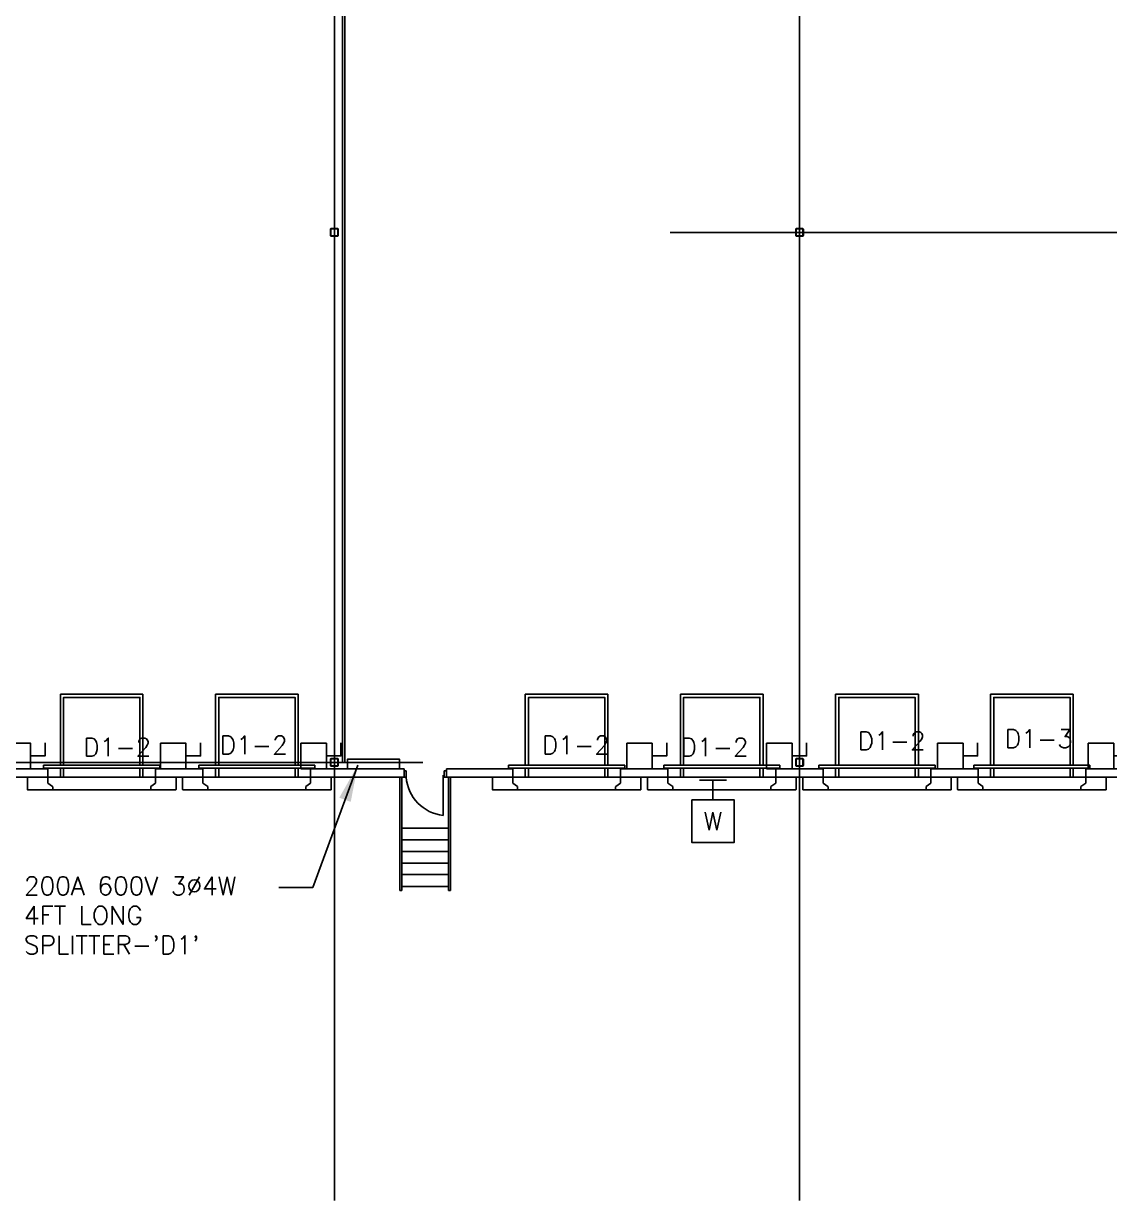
# Model space of a CAD drawing. Header units: millimetres. Extents: x 626570 to 643256, y 6233 to 11343.
# Drawn here: x 632423 to 633432, y 6628 to 7721 of the extents above; entities that cross this region are included whole.
import ezdxf
from ezdxf.enums import TextEntityAlignment as Align

# ---------------------------------------------------------------- set-up
doc = ezdxf.new("R2010")
doc.units = ezdxf.units.MM
doc.header["$LTSCALE"] = 4000
doc.header["$MEASUREMENT"] = 0
doc.linetypes.add('DASHDOT', pattern=[1, 0.5, -0.25, 0, -0.25])
doc.layers.get('0').update_dxf_attribs({"linetype": 'CONTINUOUS'})
for name, color, linetype in [('2012-201_DOOR', 4, 'CONTINUOUS'), ('2012-201_LEVELLER', 4, 'CONTINUOUS'), ('2012-201_STAIRS', 4, 'CONTINUOUS'), ('2012-201_WALL-CONCRETE', 7, 'CONTINUOUS'), ('2012-201_WALL-FLEXWALL', 7, 'CONTINUOUS'), ('DOOR-THRESHOLD-42', 4, 'CONTINUOUS'), ('LTG', 6, 'CONTINUOUS'), ('MASTERFOUNDATION_1', 4, 'DASHDOT'), ('MASTERFOUNDATION_25', 7, 'CONTINUOUS'), ('OVERHEAD-DOOR', 4, 'CONTINUOUS'), ('POWER', 3, 'CONTINUOUS'), ('WALL-MOVABLE-PA46', 7, 'CONTINUOUS')]:
    doc.layers.add(name, color=color, linetype=linetype)
doc.styles.get("Standard").update_dxf_attribs({"font": 'simplex.shx'})
doc.dimstyles.get("Standard").update_dxf_attribs({"dimtxt": 0.18, "dimasz": 0.18, "dimexe": 0.18, "dimexo": 0.0625, "dimgap": 0.09, "dimtad": 0, "dimtih": 1, "dimtoh": 1, "dimdec": 4, "dimzin": 0, "dimdsep": 46, "dimtxsty": 'Standard', "dimcen": 0.09, "dimadec": 0, "dimazin": 0, "dimtfac": 1, "dimtdec": 4, "dimtofl": 0, "dimtmove": 0, "dimatfit": 3, "dimfxl": 1, "dimtolj": 1, "dimtzin": 0, "dimarcsym": 0})

# ---------------------------------------------------------------- blocks, each defined once
blk = doc.blocks.new('WD')
for p, q in [((322, 0), (-322, 0)), ((0, -465), (0, 0))]:
    blk.add_line(p, q)
blk.add_lwpolyline([(-500, -465), (-500, -1465), (500, -1465), (500, -465)], close=True)
blk.add_text('W', height=430).set_placement((0, -965), align=Align.MIDDLE)
blk = doc.blocks.new('SW')
blk.add_lwpolyline([(-300, 600), (300, 600), (300, 0), (-300, 0)], close=True)
blk.add_lwpolyline([(300, 300), (643, 300), (643, 614)])

msp = doc.modelspace()

# ---------------------------------------------------------------- linework, layer by layer
at = {"layer": '2012-201_DOOR', "linetype": 'Continuous'}
for p, q in [((632545.9, 7020.6), (632445.9, 7020.6)), ((632689.9, 7020.6), (632589.9, 7020.6)), ((632778.5, 7026.5), (632776.6, 7026.5)), ((632778.5, 7020.6), (632776.6, 7020.6)), ((632778.5, 7026.5), (632778.5, 7020.6)), ((632813, 7022.6), (632813, 6985.2)), ((632814, 7026.5), (632815.9, 7026.5)), ((632814, 7026.5), (632814, 7020.6)), ((632814, 7020.6), (632815.9, 7020.6)), ((632977.6, 7020.6), (632877.6, 7020.6)), ((633121.7, 7020.6), (633021.7, 7020.6)), ((633265.8, 7020.6), (633165.8, 7020.6)), ((633409.6, 7020.6), (633309.6, 7020.6))]:
    msp.add_line(p, q, dxfattribs=at)
at = {"layer": '2012-201_LEVELLER', "linetype": 'Continuous'}
for p, q in [((632534.2, 7097.6), (632457.5, 7097.6)), ((632457.5, 7097.6), (632457.5, 7031.9)), ((632531.3, 7094.7), (632460.4, 7094.7)), ((632460.4, 7094.7), (632460.4, 7031.9)), ((632531.3, 7094.7), (632531.3, 7031.9)), ((632534.2, 7097.6), (632534.2, 7031.9)), ((632678.3, 7097.6), (632601.6, 7097.6)), ((632601.6, 7097.6), (632601.6, 7031.9)), ((632675.4, 7094.7), (632604.5, 7094.7)), ((632604.5, 7094.7), (632604.5, 7031.9)), ((632675.4, 7094.7), (632675.4, 7031.9)), ((632678.3, 7097.6), (632678.3, 7031.9)), ((632966, 7097.6), (632889.2, 7097.6)), ((632889.2, 7097.6), (632889.2, 7031.9)), ((632963, 7094.7), (632892.2, 7094.7)), ((632892.2, 7094.7), (632892.2, 7031.9)), ((632963, 7094.7), (632963, 7031.9)), ((632966, 7097.6), (632966, 7031.9)), ((633110.1, 7097.6), (633033.3, 7097.6)), ((633033.3, 7097.6), (633033.3, 7031.9)), ((633107.1, 7094.7), (633036.2, 7094.7)), ((633036.2, 7094.7), (633036.2, 7031.9)), ((633107.1, 7094.7), (633107.1, 7031.9)), ((633110.1, 7097.6), (633110.1, 7031.9)), ((633254.2, 7097.6), (633177.4, 7097.6)), ((633177.4, 7097.6), (633177.4, 7031.9)), ((633251.2, 7094.7), (633180.3, 7094.7)), ((633180.3, 7094.7), (633180.3, 7031.9)), ((633251.2, 7094.7), (633251.2, 7031.9)), ((633254.2, 7097.6), (633254.2, 7031.9)), ((633398, 7097.6), (633321.2, 7097.6)), ((633321.2, 7097.6), (633321.2, 7031.9)), ((633395, 7094.7), (633324.2, 7094.7)), ((633324.2, 7094.7), (633324.2, 7031.9)), ((633395, 7094.7), (633395, 7031.9)), ((633398, 7097.6), (633398, 7031.9)), ((632457.5, 7028.9), (632457.5, 7020.6)), ((632460.4, 7028.9), (632460.4, 7020.6)), ((632531.3, 7028.9), (632531.3, 7020.6)), ((632534.2, 7028.9), (632534.2, 7020.6)), ((632601.6, 7028.9), (632601.6, 7020.6)), ((632604.5, 7028.9), (632604.5, 7020.6)), ((632675.4, 7028.9), (632675.4, 7020.6)), ((632678.3, 7028.9), (632678.3, 7020.6)), ((632889.2, 7028.9), (632889.2, 7020.6)), ((632892.2, 7028.9), (632892.2, 7020.6)), ((632963, 7028.9), (632963, 7020.6)), ((632966, 7028.9), (632966, 7020.6)), ((633033.3, 7028.9), (633033.3, 7020.6)), ((633036.2, 7028.9), (633036.2, 7020.6)), ((633107.1, 7028.9), (633107.1, 7020.6)), ((633110.1, 7028.9), (633110.1, 7020.6)), ((633177.4, 7028.9), (633177.4, 7020.6)), ((633180.3, 7028.9), (633180.3, 7020.6)), ((633251.2, 7028.9), (633251.2, 7020.6)), ((633254.2, 7028.9), (633254.2, 7020.6)), ((633321.2, 7028.9), (633321.2, 7020.6)), ((633324.2, 7028.9), (633324.2, 7020.6)), ((633395, 7028.9), (633395, 7020.6)), ((633398, 7028.9), (633398, 7020.6)), ((632531.3, 7020.6), (632460.4, 7020.6)), ((632675.4, 7020.6), (632604.5, 7020.6)), ((632963, 7020.6), (632892.2, 7020.6)), ((633107.1, 7020.6), (633036.2, 7020.6)), ((633251.2, 7020.6), (633180.3, 7020.6)), ((633395, 7020.6), (633324.2, 7020.6))]:
    msp.add_line(p, q, dxfattribs=at)
at = {"layer": '2012-201_LEVELLER', "linetype": 'Continuous', "flags": 128}
for points in [[(632531.3, 7031.9), (632531.3, 7094.7), (632460.4, 7094.7), (632460.4, 7031.9), (632531.3, 7031.9)], [(632675.4, 7031.9), (632675.4, 7094.7), (632604.5, 7094.7), (632604.5, 7031.9), (632675.4, 7031.9)], [(632963, 7031.9), (632963, 7094.7), (632892.2, 7094.7), (632892.2, 7031.9), (632963, 7031.9)], [(633107.1, 7031.9), (633107.1, 7094.7), (633036.2, 7094.7), (633036.2, 7031.9), (633107.1, 7031.9)], [(633251.2, 7031.9), (633251.2, 7094.7), (633180.3, 7094.7), (633180.3, 7031.9), (633251.2, 7031.9)], [(633395, 7031.9), (633395, 7094.7), (633324.2, 7094.7), (633324.2, 7031.9), (633395, 7031.9)], [(632531.3, 7028.9), (632531.3, 7020.6), (632460.4, 7020.6), (632460.4, 7028.9), (632531.3, 7028.9)], [(632675.4, 7028.9), (632675.4, 7020.6), (632604.5, 7020.6), (632604.5, 7028.9), (632675.4, 7028.9)], [(632963, 7028.9), (632963, 7020.6), (632892.2, 7020.6), (632892.2, 7028.9), (632963, 7028.9)], [(633107.1, 7028.9), (633107.1, 7020.6), (633036.2, 7020.6), (633036.2, 7028.9), (633107.1, 7028.9)], [(633251.2, 7028.9), (633251.2, 7020.6), (633180.3, 7020.6), (633180.3, 7028.9), (633251.2, 7028.9)], [(633395, 7028.9), (633395, 7020.6), (633324.2, 7020.6), (633324.2, 7028.9), (633395, 7028.9)]]:
    msp.add_lwpolyline(points, close=True, dxfattribs=at)
at = {"layer": '2012-201_STAIRS', "linetype": 'Continuous'}
for p, q in [((632772.6, 7020.6), (632772.6, 6915.3)), ((632774.6, 7020.6), (632774.6, 6915.3)), ((632817.9, 7020.6), (632817.9, 6915.3)), ((632819.9, 7020.6), (632819.9, 6915.3)), ((632817.9, 6973.4), (632774.6, 6973.4)), ((632817.9, 6962.6), (632774.6, 6962.6)), ((632817.9, 6951.7), (632774.6, 6951.7)), ((632817.9, 6940.9), (632774.6, 6940.9)), ((632817.9, 6930.1), (632774.6, 6930.1)), ((632817.9, 6919.2), (632774.6, 6919.2)), ((632774.6, 6915.3), (632772.6, 6915.3)), ((632819.9, 6915.3), (632817.9, 6915.3))]:
    msp.add_line(p, q, dxfattribs=at)
at = {"layer": '2012-201_WALL-CONCRETE', "linetype": 'Continuous'}
for p, q in [((632426.9, 7020.6), (632445.9, 7020.6)), ((632426.9, 7020.6), (632426.9, 7009.3)), ((632445.9, 7020.6), (632445.9, 7015)), ((632545.9, 7020.6), (632564.9, 7020.6)), ((632545.9, 7020.6), (632545.9, 7015)), ((632564.9, 7020.6), (632564.9, 7009.3)), ((632570.9, 7020.6), (632589.9, 7020.6)), ((632570.9, 7020.6), (632570.9, 7009.3)), ((632589.9, 7020.6), (632589.9, 7015)), ((632689.9, 7020.6), (632708.9, 7020.6)), ((632689.9, 7020.6), (632689.9, 7015)), ((632708.9, 7020.6), (632708.9, 7009.3)), ((632858.6, 7020.6), (632877.6, 7020.6)), ((632858.6, 7020.6), (632858.6, 7009.3)), ((632877.6, 7020.6), (632877.6, 7015)), ((632977.6, 7020.6), (632996.6, 7020.6)), ((632977.6, 7020.6), (632977.6, 7015)), ((632996.6, 7020.6), (632996.6, 7009.3)), ((633002.7, 7020.6), (633021.7, 7020.6)), ((633002.7, 7020.6), (633002.7, 7009.3)), ((633021.7, 7020.6), (633021.7, 7015)), ((633121.7, 7020.6), (633140.7, 7020.6)), ((633121.7, 7020.6), (633121.7, 7015)), ((633140.7, 7020.6), (633140.7, 7009.3)), ((633146.8, 7020.6), (633165.8, 7020.6)), ((633146.8, 7020.6), (633146.8, 7009.3)), ((633165.8, 7020.6), (633165.8, 7015)), ((633265.8, 7020.6), (633284.8, 7020.6)), ((633265.8, 7020.6), (633265.8, 7015)), ((633284.8, 7020.6), (633284.8, 7009.3)), ((633290.6, 7020.6), (633309.6, 7020.6)), ((633290.6, 7020.6), (633290.6, 7009.3)), ((633309.6, 7020.6), (633309.6, 7015)), ((633409.6, 7020.6), (633428.6, 7020.6)), ((633409.6, 7020.6), (633409.6, 7015)), ((633428.6, 7020.6), (633428.6, 7009.3)), ((632449.9, 7008.8), (632427.3, 7008.8)), ((632445.9, 7015), (632450.3, 7011.9)), ((632449.9, 7008.8), (632541.8, 7008.8)), ((632450.4, 7011.6), (632450.4, 7009.3)), ((632545.9, 7015), (632541.4, 7011.9)), ((632541.4, 7011.6), (632541.4, 7009.3)), ((632541.8, 7008.8), (632564.4, 7008.8)), ((632594, 7008.8), (632571.4, 7008.8)), ((632589.9, 7015), (632594.4, 7011.9)), ((632594, 7008.8), (632685.9, 7008.8)), ((632594.4, 7011.6), (632594.4, 7009.3)), ((632685.4, 7011.6), (632685.4, 7009.3)), ((632689.9, 7015), (632685.5, 7011.9)), ((632685.9, 7008.8), (632708.5, 7008.8)), ((632881.6, 7008.8), (632859.1, 7008.8)), ((632877.6, 7015), (632882, 7011.9)), ((632881.6, 7008.8), (632973.6, 7008.8)), ((632882.1, 7011.6), (632882.1, 7009.3)), ((632973.1, 7011.6), (632973.1, 7009.3)), ((632977.6, 7015), (632973.2, 7011.9)), ((632973.6, 7008.8), (632996.1, 7008.8)), ((633025.7, 7008.8), (633003.2, 7008.8)), ((633021.7, 7015), (633026.1, 7011.9)), ((633025.7, 7008.8), (633117.7, 7008.8)), ((633026.2, 7011.6), (633026.2, 7009.3)), ((633117.2, 7011.6), (633117.2, 7009.3)), ((633121.7, 7015), (633117.3, 7011.9)), ((633117.7, 7008.8), (633140.2, 7008.8)), ((633169.8, 7008.8), (633147.3, 7008.8)), ((633165.8, 7015), (633170.2, 7011.9)), ((633169.8, 7008.8), (633261.8, 7008.8)), ((633170.3, 7011.6), (633170.3, 7009.3)), ((633261.3, 7011.6), (633261.3, 7009.3)), ((633265.8, 7015), (633261.4, 7011.9)), ((633261.8, 7008.8), (633284.3, 7008.8)), ((633313.6, 7008.8), (633291.1, 7008.8)), ((633309.6, 7015), (633314, 7011.9)), ((633313.6, 7008.8), (633405.6, 7008.8)), ((633314.1, 7011.6), (633314.1, 7009.3)), ((633405.1, 7011.6), (633405.1, 7009.3)), ((633409.6, 7015), (633405.2, 7011.9)), ((633405.6, 7008.8), (633428.1, 7008.8))]:
    msp.add_line(p, q, dxfattribs=at)
for centre, start, end in [((632427.3, 7009.3), 180, 270), ((632449.9, 7009.3), 270, 0), ((632449.9, 7011.6), 0, 33.15), ((632541.8, 7011.6), 146.85, 180), ((632541.8, 7009.3), 180, 270), ((632564.4, 7009.3), 270, 0), ((632571.4, 7009.3), 180, 270), ((632594, 7009.3), 270, 0), ((632594, 7011.6), 0, 33.15), ((632685.9, 7011.6), 146.85, 180), ((632685.9, 7009.3), 180, 270), ((632708.5, 7009.3), 270, 0), ((632859.1, 7009.3), 180, 270), ((632881.6, 7009.3), 270, 0), ((632881.6, 7011.6), 0, 33.15), ((632973.6, 7011.6), 146.85, 180), ((632973.6, 7009.3), 180, 270), ((632996.1, 7009.3), 270, 0), ((633003.2, 7009.3), 180, 270), ((633025.7, 7009.3), 270, 0), ((633025.7, 7011.6), 0, 33.15), ((633117.7, 7011.6), 146.85, 180), ((633117.7, 7009.3), 180, 270), ((633140.2, 7009.3), 270, 0), ((633147.3, 7009.3), 180, 270), ((633169.8, 7009.3), 270, 0), ((633169.8, 7011.6), 0, 33.15), ((633261.8, 7011.6), 146.85, 180), ((633261.8, 7009.3), 180, 270), ((633284.3, 7009.3), 270, 0), ((633291.1, 7009.3), 180, 270), ((633313.6, 7009.3), 270, 0), ((633313.6, 7011.6), 0, 33.15), ((633405.6, 7011.6), 146.85, 180), ((633405.6, 7009.3), 180, 270), ((633428.1, 7009.3), 270, 0)]:
    msp.add_arc(centre, 0.492, start, end, dxfattribs=at)
at = {"layer": '2012-201_WALL-FLEXWALL', "linetype": 'Continuous'}
for p, q in [((632445.9, 7028.5), (632401.8, 7028.5)), ((632445.9, 7028.5), (632445.9, 7020.6)), ((632545.9, 7028.5), (632545.9, 7020.6)), ((632589.9, 7028.5), (632545.9, 7028.5)), ((632589.9, 7028.5), (632589.9, 7020.6)), ((632689.9, 7028.5), (632689.9, 7020.6)), ((632776.6, 7028.5), (632689.9, 7028.5)), ((632776.6, 7020.6), (632776.6, 7028.5)), ((632776.6, 7028.5), (632776.6, 7020.6)), ((632877.6, 7028.5), (632815.9, 7028.5)), ((632815.9, 7020.6), (632815.9, 7028.5)), ((632877.6, 7028.5), (632877.6, 7020.6)), ((633021.7, 7028.5), (632977.6, 7028.5)), ((632977.6, 7028.5), (632977.6, 7020.6)), ((633021.7, 7028.5), (633021.7, 7020.6)), ((633121.7, 7028.5), (633121.7, 7020.6)), ((633165.8, 7028.5), (633121.7, 7028.5)), ((633165.8, 7028.5), (633165.8, 7020.6)), ((633265.8, 7028.5), (633265.8, 7020.6)), ((633309.6, 7028.5), (633265.8, 7028.5)), ((633309.6, 7028.5), (633309.6, 7020.6)), ((633409.6, 7028.5), (633409.6, 7020.6)), ((633453.7, 7028.5), (633409.6, 7028.5)), ((632445.9, 7020.6), (632401.8, 7020.6)), ((632589.9, 7020.6), (632545.9, 7020.6)), ((632776.6, 7020.6), (632689.9, 7020.6)), ((632877.6, 7020.6), (632815.9, 7020.6)), ((633021.7, 7020.6), (632977.6, 7020.6)), ((633165.8, 7020.6), (633121.7, 7020.6)), ((633309.6, 7020.6), (633265.8, 7020.6)), ((633453.7, 7020.6), (633409.6, 7020.6))]:
    msp.add_line(p, q, dxfattribs=at)
at = {"layer": 'DOOR-THRESHOLD-42', "linetype": 'Continuous'}
msp.add_arc((632816.9, 7023.4), 38.4, 184.181, 264.205, dxfattribs=at)
at = {"layer": 'MASTERFOUNDATION_1', "linetype": 'DASHDOT'}
for p, q in [((632711.9, 6627.5), (632711.9, 11123.2)), ((633143.9, 6627.5), (633143.9, 11123.2)), ((643023.9, 7526.6), (626795.2, 7526.6)), ((643023.9, 7526.6), (626795.2, 7526.6)), ((626794.1, 7034.4), (643036.1, 7034.4))]:
    msp.add_line(p, q, dxfattribs=at)
at = {"layer": 'MASTERFOUNDATION_25', "linetype": 'Continuous', "flags": 128}
for points in [[(632709, 7530.1), (632714.7, 7530.1), (632714.8, 7530.1), (632714.8, 7530.1), (632714.8, 7530.1), (632714.8, 7530.1), (632714.8, 7530.1), (632714.9, 7530.1), (632714.9, 7530.1), (632714.9, 7530.1), (632714.9, 7530.1), (632714.9, 7530.1), (632715, 7530.1), (632715, 7530.1), (632715, 7530), (632715, 7530), (632715, 7530), (632715.1, 7530), (632715.1, 7530), (632715.1, 7530), (632715.1, 7530), (632715.1, 7530), (632715.1, 7529.9), (632715.2, 7529.9), (632715.2, 7529.9), (632715.2, 7529.9), (632715.2, 7529.9), (632715.2, 7529.9), (632715.2, 7529.9), (632715.2, 7529.8), (632715.3, 7529.8), (632715.3, 7529.8), (632715.3, 7529.8), (632715.3, 7529.8), (632715.3, 7529.7), (632715.3, 7529.7), (632715.3, 7529.7), (632715.3, 7529.7), (632715.3, 7529.7), (632715.3, 7529.6), (632715.3, 7529.6), (632715.3, 7529.6), (632715.3, 7529.6), (632715.4, 7529.6), (632715.4, 7529.5), (632715.4, 7529.5), (632715.4, 7529.5), (632715.4, 7523.7), (632715.4, 7523.7), (632715.4, 7523.7), (632715.4, 7523.7), (632715.3, 7523.6), (632715.3, 7523.6), (632715.3, 7523.6), (632715.3, 7523.6), (632715.3, 7523.6), (632715.3, 7523.5), (632715.3, 7523.5), (632715.3, 7523.5), (632715.3, 7523.5), (632715.3, 7523.5), (632715.3, 7523.4), (632715.3, 7523.4), (632715.3, 7523.4), (632715.2, 7523.4), (632715.2, 7523.4), (632715.2, 7523.3), (632715.2, 7523.3), (632715.2, 7523.3), (632715.2, 7523.3), (632715.2, 7523.3), (632715.1, 7523.3), (632715.1, 7523.3), (632715.1, 7523.2), (632715.1, 7523.2), (632715.1, 7523.2), (632715.1, 7523.2), (632715, 7523.2), (632715, 7523.2), (632715, 7523.2), (632715, 7523.2), (632715, 7523.2), (632714.9, 7523.1), (632714.9, 7523.1), (632714.9, 7523.1), (632714.9, 7523.1), (632714.9, 7523.1), (632714.8, 7523.1), (632714.8, 7523.1), (632714.8, 7523.1), (632714.8, 7523.1), (632714.8, 7523.1), (632714.7, 7523.1), (632709, 7523.1), (632709, 7523.1), (632708.9, 7523.1), (632708.9, 7523.1), (632708.9, 7523.1), (632708.9, 7523.1), (632708.8, 7523.1), (632708.8, 7523.1), (632708.8, 7523.1), (632708.8, 7523.1), (632708.8, 7523.1), (632708.7, 7523.2), (632708.7, 7523.2), (632708.7, 7523.2), (632708.7, 7523.2), (632708.7, 7523.2), (632708.6, 7523.2), (632708.6, 7523.2), (632708.6, 7523.2), (632708.6, 7523.2), (632708.6, 7523.3), (632708.6, 7523.3), (632708.5, 7523.3), (632708.5, 7523.3), (632708.5, 7523.3), (632708.5, 7523.3), (632708.5, 7523.3), (632708.5, 7523.4), (632708.5, 7523.4), (632708.4, 7523.4), (632708.4, 7523.4), (632708.4, 7523.4), (632708.4, 7523.5), (632708.4, 7523.5), (632708.4, 7523.5), (632708.4, 7523.5), (632708.4, 7523.5), (632708.4, 7523.6), (632708.4, 7523.6), (632708.4, 7523.6), (632708.4, 7523.6), (632708.4, 7523.6), (632708.4, 7523.7), (632708.4, 7523.7), (632708.4, 7523.7), (632708.4, 7523.7), (632708.4, 7529.5), (632708.4, 7529.5), (632708.4, 7529.5), (632708.4, 7529.6), (632708.4, 7529.6), (632708.4, 7529.6), (632708.4, 7529.6), (632708.4, 7529.6), (632708.4, 7529.7), (632708.4, 7529.7), (632708.4, 7529.7), (632708.4, 7529.7), (632708.4, 7529.7), (632708.4, 7529.8), (632708.4, 7529.8), (632708.4, 7529.8), (632708.4, 7529.8), (632708.5, 7529.8), (632708.5, 7529.9), (632708.5, 7529.9), (632708.5, 7529.9), (632708.5, 7529.9), (632708.5, 7529.9), (632708.5, 7529.9), (632708.6, 7529.9), (632708.6, 7530), (632708.6, 7530), (632708.6, 7530), (632708.6, 7530), (632708.6, 7530), (632708.7, 7530), (632708.7, 7530), (632708.7, 7530), (632708.7, 7530.1), (632708.7, 7530.1), (632708.8, 7530.1), (632708.8, 7530.1), (632708.8, 7530.1), (632708.8, 7530.1), (632708.8, 7530.1), (632708.9, 7530.1), (632708.9, 7530.1), (632708.9, 7530.1), (632708.9, 7530.1), (632709, 7530.1), (632709, 7530.1)], [(632709, 7529.8), (632714.7, 7529.8), (632714.7, 7529.8), (632714.8, 7529.8), (632714.8, 7529.8), (632714.8, 7529.8), (632714.8, 7529.8), (632714.8, 7529.8), (632714.8, 7529.8), (632714.8, 7529.8), (632714.8, 7529.8), (632714.8, 7529.8), (632714.8, 7529.8), (632714.9, 7529.8), (632714.9, 7529.8), (632714.9, 7529.8), (632714.9, 7529.8), (632714.9, 7529.7), (632714.9, 7529.7), (632714.9, 7529.7), (632714.9, 7529.7), (632714.9, 7529.7), (632714.9, 7529.7), (632714.9, 7529.7), (632715, 7529.7), (632715, 7529.7), (632715, 7529.7), (632715, 7529.7), (632715, 7529.7), (632715, 7529.7), (632715, 7529.7), (632715, 7529.6), (632715, 7529.6), (632715, 7529.6), (632715, 7529.6), (632715, 7529.6), (632715, 7529.6), (632715, 7529.6), (632715, 7529.6), (632715, 7529.6), (632715, 7529.6), (632715, 7529.5), (632715, 7529.5), (632715, 7529.5), (632715, 7529.5), (632715, 7529.5), (632715, 7529.5), (632715, 7523.7), (632715, 7523.7), (632715, 7523.7), (632715, 7523.7), (632715, 7523.7), (632715, 7523.7), (632715, 7523.7), (632715, 7523.7), (632715, 7523.6), (632715, 7523.6), (632715, 7523.6), (632715, 7523.6), (632715, 7523.6), (632715, 7523.6), (632715, 7523.6), (632715, 7523.6), (632715, 7523.6), (632715, 7523.6), (632715, 7523.5), (632715, 7523.5), (632715, 7523.5), (632715, 7523.5), (632715, 7523.5), (632714.9, 7523.5), (632714.9, 7523.5), (632714.9, 7523.5), (632714.9, 7523.5), (632714.9, 7523.5), (632714.9, 7523.5), (632714.9, 7523.5), (632714.9, 7523.5), (632714.9, 7523.5), (632714.9, 7523.5), (632714.9, 7523.4), (632714.8, 7523.4), (632714.8, 7523.4), (632714.8, 7523.4), (632714.8, 7523.4), (632714.8, 7523.4), (632714.8, 7523.4), (632714.8, 7523.4), (632714.8, 7523.4), (632714.8, 7523.4), (632714.8, 7523.4), (632714.7, 7523.4), (632714.7, 7523.4), (632709, 7523.4), (632709, 7523.4), (632709, 7523.4), (632708.9, 7523.4), (632708.9, 7523.4), (632708.9, 7523.4), (632708.9, 7523.4), (632708.9, 7523.4), (632708.9, 7523.4), (632708.9, 7523.4), (632708.9, 7523.4), (632708.9, 7523.4), (632708.9, 7523.4), (632708.8, 7523.5), (632708.8, 7523.5), (632708.8, 7523.5), (632708.8, 7523.5), (632708.8, 7523.5), (632708.8, 7523.5), (632708.8, 7523.5), (632708.8, 7523.5), (632708.8, 7523.5), (632708.8, 7523.5), (632708.8, 7523.5), (632708.7, 7523.5), (632708.7, 7523.5), (632708.7, 7523.5), (632708.7, 7523.5), (632708.7, 7523.6), (632708.7, 7523.6), (632708.7, 7523.6), (632708.7, 7523.6), (632708.7, 7523.6), (632708.7, 7523.6), (632708.7, 7523.6), (632708.7, 7523.6), (632708.7, 7523.6), (632708.7, 7523.6), (632708.7, 7523.7), (632708.7, 7523.7), (632708.7, 7523.7), (632708.7, 7523.7), (632708.7, 7523.7), (632708.7, 7523.7), (632708.7, 7523.7), (632708.7, 7523.7), (632708.7, 7529.5), (632708.7, 7529.5), (632708.7, 7529.5), (632708.7, 7529.5), (632708.7, 7529.5), (632708.7, 7529.5), (632708.7, 7529.6), (632708.7, 7529.6), (632708.7, 7529.6), (632708.7, 7529.6), (632708.7, 7529.6), (632708.7, 7529.6), (632708.7, 7529.6), (632708.7, 7529.6), (632708.7, 7529.6), (632708.7, 7529.6), (632708.7, 7529.7), (632708.7, 7529.7), (632708.7, 7529.7), (632708.7, 7529.7), (632708.7, 7529.7), (632708.7, 7529.7), (632708.8, 7529.7), (632708.8, 7529.7), (632708.8, 7529.7), (632708.8, 7529.7), (632708.8, 7529.7), (632708.8, 7529.7), (632708.8, 7529.7), (632708.8, 7529.7), (632708.8, 7529.8), (632708.8, 7529.8), (632708.8, 7529.8), (632708.9, 7529.8), (632708.9, 7529.8), (632708.9, 7529.8), (632708.9, 7529.8), (632708.9, 7529.8), (632708.9, 7529.8), (632708.9, 7529.8), (632708.9, 7529.8), (632708.9, 7529.8), (632708.9, 7529.8), (632709, 7529.8), (632709, 7529.8), (632709, 7529.8)], [(633141, 7530.1), (633146.7, 7530.1), (633146.8, 7530.1), (633146.8, 7530.1), (633146.8, 7530.1), (633146.8, 7530.1), (633146.8, 7530.1), (633146.9, 7530.1), (633146.9, 7530.1), (633146.9, 7530.1), (633146.9, 7530.1), (633147, 7530.1), (633147, 7530.1), (633147, 7530.1), (633147, 7530), (633147, 7530), (633147.1, 7530), (633147.1, 7530), (633147.1, 7530), (633147.1, 7530), (633147.1, 7530), (633147.1, 7530), (633147.2, 7529.9), (633147.2, 7529.9), (633147.2, 7529.9), (633147.2, 7529.9), (633147.2, 7529.9), (633147.2, 7529.9), (633147.2, 7529.9), (633147.3, 7529.8), (633147.3, 7529.8), (633147.3, 7529.8), (633147.3, 7529.8), (633147.3, 7529.8), (633147.3, 7529.7), (633147.3, 7529.7), (633147.3, 7529.7), (633147.3, 7529.7), (633147.3, 7529.7), (633147.3, 7529.6), (633147.3, 7529.6), (633147.4, 7529.6), (633147.4, 7529.6), (633147.4, 7529.6), (633147.4, 7529.5), (633147.4, 7529.5), (633147.4, 7529.5), (633147.4, 7523.7), (633147.4, 7523.7), (633147.4, 7523.7), (633147.4, 7523.7), (633147.4, 7523.6), (633147.4, 7523.6), (633147.3, 7523.6), (633147.3, 7523.6), (633147.3, 7523.6), (633147.3, 7523.5), (633147.3, 7523.5), (633147.3, 7523.5), (633147.3, 7523.5), (633147.3, 7523.5), (633147.3, 7523.4), (633147.3, 7523.4), (633147.3, 7523.4), (633147.3, 7523.4), (633147.2, 7523.4), (633147.2, 7523.3), (633147.2, 7523.3), (633147.2, 7523.3), (633147.2, 7523.3), (633147.2, 7523.3), (633147.2, 7523.3), (633147.1, 7523.3), (633147.1, 7523.2), (633147.1, 7523.2), (633147.1, 7523.2), (633147.1, 7523.2), (633147.1, 7523.2), (633147, 7523.2), (633147, 7523.2), (633147, 7523.2), (633147, 7523.2), (633147, 7523.1), (633146.9, 7523.1), (633146.9, 7523.1), (633146.9, 7523.1), (633146.9, 7523.1), (633146.8, 7523.1), (633146.8, 7523.1), (633146.8, 7523.1), (633146.8, 7523.1), (633146.8, 7523.1), (633146.7, 7523.1), (633141, 7523.1), (633141, 7523.1), (633140.9, 7523.1), (633140.9, 7523.1), (633140.9, 7523.1), (633140.9, 7523.1), (633140.9, 7523.1), (633140.8, 7523.1), (633140.8, 7523.1), (633140.8, 7523.1), (633140.8, 7523.1), (633140.8, 7523.2), (633140.7, 7523.2), (633140.7, 7523.2), (633140.7, 7523.2), (633140.7, 7523.2), (633140.7, 7523.2), (633140.6, 7523.2), (633140.6, 7523.2), (633140.6, 7523.2), (633140.6, 7523.3), (633140.6, 7523.3), (633140.6, 7523.3), (633140.5, 7523.3), (633140.5, 7523.3), (633140.5, 7523.3), (633140.5, 7523.3), (633140.5, 7523.4), (633140.5, 7523.4), (633140.5, 7523.4), (633140.4, 7523.4), (633140.4, 7523.4), (633140.4, 7523.5), (633140.4, 7523.5), (633140.4, 7523.5), (633140.4, 7523.5), (633140.4, 7523.5), (633140.4, 7523.6), (633140.4, 7523.6), (633140.4, 7523.6), (633140.4, 7523.6), (633140.4, 7523.6), (633140.4, 7523.7), (633140.4, 7523.7), (633140.4, 7523.7), (633140.4, 7523.7), (633140.4, 7529.5), (633140.4, 7529.5), (633140.4, 7529.5), (633140.4, 7529.6), (633140.4, 7529.6), (633140.4, 7529.6), (633140.4, 7529.6), (633140.4, 7529.6), (633140.4, 7529.7), (633140.4, 7529.7), (633140.4, 7529.7), (633140.4, 7529.7), (633140.4, 7529.7), (633140.4, 7529.8), (633140.4, 7529.8), (633140.4, 7529.8), (633140.5, 7529.8), (633140.5, 7529.8), (633140.5, 7529.9), (633140.5, 7529.9), (633140.5, 7529.9), (633140.5, 7529.9), (633140.5, 7529.9), (633140.6, 7529.9), (633140.6, 7529.9), (633140.6, 7530), (633140.6, 7530), (633140.6, 7530), (633140.6, 7530), (633140.7, 7530), (633140.7, 7530), (633140.7, 7530), (633140.7, 7530), (633140.7, 7530.1), (633140.8, 7530.1), (633140.8, 7530.1), (633140.8, 7530.1), (633140.8, 7530.1), (633140.8, 7530.1), (633140.9, 7530.1), (633140.9, 7530.1), (633140.9, 7530.1), (633140.9, 7530.1), (633140.9, 7530.1), (633141, 7530.1), (633141, 7530.1)], [(633141, 7529.8), (633146.7, 7529.8), (633146.8, 7529.8), (633146.8, 7529.8), (633146.8, 7529.8), (633146.8, 7529.8), (633146.8, 7529.8), (633146.8, 7529.8), (633146.8, 7529.8), (633146.8, 7529.8), (633146.8, 7529.8), (633146.8, 7529.8), (633146.9, 7529.8), (633146.9, 7529.8), (633146.9, 7529.8), (633146.9, 7529.8), (633146.9, 7529.8), (633146.9, 7529.7), (633146.9, 7529.7), (633146.9, 7529.7), (633146.9, 7529.7), (633146.9, 7529.7), (633146.9, 7529.7), (633147, 7529.7), (633147, 7529.7), (633147, 7529.7), (633147, 7529.7), (633147, 7529.7), (633147, 7529.7), (633147, 7529.7), (633147, 7529.7), (633147, 7529.6), (633147, 7529.6), (633147, 7529.6), (633147, 7529.6), (633147, 7529.6), (633147, 7529.6), (633147, 7529.6), (633147, 7529.6), (633147, 7529.6), (633147, 7529.6), (633147, 7529.5), (633147, 7529.5), (633147, 7529.5), (633147, 7529.5), (633147, 7529.5), (633147, 7529.5), (633147, 7523.7), (633147, 7523.7), (633147, 7523.7), (633147, 7523.7), (633147, 7523.7), (633147, 7523.7), (633147, 7523.7), (633147, 7523.7), (633147, 7523.6), (633147, 7523.6), (633147, 7523.6), (633147, 7523.6), (633147, 7523.6), (633147, 7523.6), (633147, 7523.6), (633147, 7523.6), (633147, 7523.6), (633147, 7523.6), (633147, 7523.5), (633147, 7523.5), (633147, 7523.5), (633147, 7523.5), (633147, 7523.5), (633147, 7523.5), (633146.9, 7523.5), (633146.9, 7523.5), (633146.9, 7523.5), (633146.9, 7523.5), (633146.9, 7523.5), (633146.9, 7523.5), (633146.9, 7523.5), (633146.9, 7523.5), (633146.9, 7523.5), (633146.9, 7523.4), (633146.9, 7523.4), (633146.8, 7523.4), (633146.8, 7523.4), (633146.8, 7523.4), (633146.8, 7523.4), (633146.8, 7523.4), (633146.8, 7523.4), (633146.8, 7523.4), (633146.8, 7523.4), (633146.8, 7523.4), (633146.8, 7523.4), (633146.7, 7523.4), (633141, 7523.4), (633141, 7523.4), (633141, 7523.4), (633141, 7523.4), (633140.9, 7523.4), (633140.9, 7523.4), (633140.9, 7523.4), (633140.9, 7523.4), (633140.9, 7523.4), (633140.9, 7523.4), (633140.9, 7523.4), (633140.9, 7523.4), (633140.9, 7523.4), (633140.8, 7523.5), (633140.8, 7523.5), (633140.8, 7523.5), (633140.8, 7523.5), (633140.8, 7523.5), (633140.8, 7523.5), (633140.8, 7523.5), (633140.8, 7523.5), (633140.8, 7523.5), (633140.8, 7523.5), (633140.8, 7523.5), (633140.8, 7523.5), (633140.7, 7523.5), (633140.7, 7523.5), (633140.7, 7523.5), (633140.7, 7523.6), (633140.7, 7523.6), (633140.7, 7523.6), (633140.7, 7523.6), (633140.7, 7523.6), (633140.7, 7523.6), (633140.7, 7523.6), (633140.7, 7523.6), (633140.7, 7523.6), (633140.7, 7523.6), (633140.7, 7523.7), (633140.7, 7523.7), (633140.7, 7523.7), (633140.7, 7523.7), (633140.7, 7523.7), (633140.7, 7523.7), (633140.7, 7523.7), (633140.7, 7523.7), (633140.7, 7529.5), (633140.7, 7529.5), (633140.7, 7529.5), (633140.7, 7529.5), (633140.7, 7529.5), (633140.7, 7529.5), (633140.7, 7529.6), (633140.7, 7529.6), (633140.7, 7529.6), (633140.7, 7529.6), (633140.7, 7529.6), (633140.7, 7529.6), (633140.7, 7529.6), (633140.7, 7529.6), (633140.7, 7529.6), (633140.7, 7529.6), (633140.7, 7529.7), (633140.7, 7529.7), (633140.7, 7529.7), (633140.7, 7529.7), (633140.7, 7529.7), (633140.8, 7529.7), (633140.8, 7529.7), (633140.8, 7529.7), (633140.8, 7529.7), (633140.8, 7529.7), (633140.8, 7529.7), (633140.8, 7529.7), (633140.8, 7529.7), (633140.8, 7529.7), (633140.8, 7529.8), (633140.8, 7529.8), (633140.8, 7529.8), (633140.9, 7529.8), (633140.9, 7529.8), (633140.9, 7529.8), (633140.9, 7529.8), (633140.9, 7529.8), (633140.9, 7529.8), (633140.9, 7529.8), (633140.9, 7529.8), (633140.9, 7529.8), (633141, 7529.8), (633141, 7529.8), (633141, 7529.8), (633141, 7529.8)], [(632709, 7037.9), (632714.7, 7037.9), (632714.8, 7037.9), (632714.8, 7037.9), (632714.8, 7037.9), (632714.8, 7037.9), (632714.8, 7037.9), (632714.9, 7037.9), (632714.9, 7037.9), (632714.9, 7037.9), (632714.9, 7037.9), (632714.9, 7037.9), (632715, 7037.9), (632715, 7037.8), (632715, 7037.8), (632715, 7037.8), (632715, 7037.8), (632715.1, 7037.8), (632715.1, 7037.8), (632715.1, 7037.8), (632715.1, 7037.8), (632715.1, 7037.8), (632715.1, 7037.7), (632715.2, 7037.7), (632715.2, 7037.7), (632715.2, 7037.7), (632715.2, 7037.7), (632715.2, 7037.7), (632715.2, 7037.6), (632715.2, 7037.6), (632715.3, 7037.6), (632715.3, 7037.6), (632715.3, 7037.6), (632715.3, 7037.6), (632715.3, 7037.5), (632715.3, 7037.5), (632715.3, 7037.5), (632715.3, 7037.5), (632715.3, 7037.5), (632715.3, 7037.4), (632715.3, 7037.4), (632715.3, 7037.4), (632715.3, 7037.4), (632715.4, 7037.3), (632715.4, 7037.3), (632715.4, 7037.3), (632715.4, 7037.3), (632715.4, 7031.5), (632715.4, 7031.5), (632715.4, 7031.5), (632715.4, 7031.5), (632715.3, 7031.4), (632715.3, 7031.4), (632715.3, 7031.4), (632715.3, 7031.4), (632715.3, 7031.4), (632715.3, 7031.3), (632715.3, 7031.3), (632715.3, 7031.3), (632715.3, 7031.3), (632715.3, 7031.3), (632715.3, 7031.2), (632715.3, 7031.2), (632715.3, 7031.2), (632715.2, 7031.2), (632715.2, 7031.2), (632715.2, 7031.1), (632715.2, 7031.1), (632715.2, 7031.1), (632715.2, 7031.1), (632715.2, 7031.1), (632715.1, 7031.1), (632715.1, 7031), (632715.1, 7031), (632715.1, 7031), (632715.1, 7031), (632715.1, 7031), (632715, 7031), (632715, 7031), (632715, 7031), (632715, 7031), (632715, 7030.9), (632714.9, 7030.9), (632714.9, 7030.9), (632714.9, 7030.9), (632714.9, 7030.9), (632714.9, 7030.9), (632714.8, 7030.9), (632714.8, 7030.9), (632714.8, 7030.9), (632714.8, 7030.9), (632714.8, 7030.9), (632714.7, 7030.9), (632709, 7030.9), (632709, 7030.9), (632708.9, 7030.9), (632708.9, 7030.9), (632708.9, 7030.9), (632708.9, 7030.9), (632708.8, 7030.9), (632708.8, 7030.9), (632708.8, 7030.9), (632708.8, 7030.9), (632708.8, 7030.9), (632708.7, 7030.9), (632708.7, 7031), (632708.7, 7031), (632708.7, 7031), (632708.7, 7031), (632708.6, 7031), (632708.6, 7031), (632708.6, 7031), (632708.6, 7031), (632708.6, 7031), (632708.6, 7031.1), (632708.5, 7031.1), (632708.5, 7031.1), (632708.5, 7031.1), (632708.5, 7031.1), (632708.5, 7031.1), (632708.5, 7031.2), (632708.5, 7031.2), (632708.4, 7031.2), (632708.4, 7031.2), (632708.4, 7031.2), (632708.4, 7031.3), (632708.4, 7031.3), (632708.4, 7031.3), (632708.4, 7031.3), (632708.4, 7031.3), (632708.4, 7031.4), (632708.4, 7031.4), (632708.4, 7031.4), (632708.4, 7031.4), (632708.4, 7031.4), (632708.4, 7031.5), (632708.4, 7031.5), (632708.4, 7031.5), (632708.4, 7031.5), (632708.4, 7037.3), (632708.4, 7037.3), (632708.4, 7037.3), (632708.4, 7037.3), (632708.4, 7037.4), (632708.4, 7037.4), (632708.4, 7037.4), (632708.4, 7037.4), (632708.4, 7037.5), (632708.4, 7037.5), (632708.4, 7037.5), (632708.4, 7037.5), (632708.4, 7037.5), (632708.4, 7037.6), (632708.4, 7037.6), (632708.4, 7037.6), (632708.4, 7037.6), (632708.5, 7037.6), (632708.5, 7037.6), (632708.5, 7037.7), (632708.5, 7037.7), (632708.5, 7037.7), (632708.5, 7037.7), (632708.5, 7037.7), (632708.6, 7037.7), (632708.6, 7037.8), (632708.6, 7037.8), (632708.6, 7037.8), (632708.6, 7037.8), (632708.6, 7037.8), (632708.7, 7037.8), (632708.7, 7037.8), (632708.7, 7037.8), (632708.7, 7037.8), (632708.7, 7037.9), (632708.8, 7037.9), (632708.8, 7037.9), (632708.8, 7037.9), (632708.8, 7037.9), (632708.8, 7037.9), (632708.9, 7037.9), (632708.9, 7037.9), (632708.9, 7037.9), (632708.9, 7037.9), (632709, 7037.9), (632709, 7037.9)], [(632709, 7037.6), (632714.7, 7037.6), (632714.7, 7037.6), (632714.8, 7037.6), (632714.8, 7037.6), (632714.8, 7037.6), (632714.8, 7037.6), (632714.8, 7037.6), (632714.8, 7037.6), (632714.8, 7037.6), (632714.8, 7037.6), (632714.8, 7037.6), (632714.8, 7037.6), (632714.9, 7037.6), (632714.9, 7037.6), (632714.9, 7037.6), (632714.9, 7037.5), (632714.9, 7037.5), (632714.9, 7037.5), (632714.9, 7037.5), (632714.9, 7037.5), (632714.9, 7037.5), (632714.9, 7037.5), (632714.9, 7037.5), (632715, 7037.5), (632715, 7037.5), (632715, 7037.5), (632715, 7037.5), (632715, 7037.5), (632715, 7037.5), (632715, 7037.4), (632715, 7037.4), (632715, 7037.4), (632715, 7037.4), (632715, 7037.4), (632715, 7037.4), (632715, 7037.4), (632715, 7037.4), (632715, 7037.4), (632715, 7037.4), (632715, 7037.3), (632715, 7037.3), (632715, 7037.3), (632715, 7037.3), (632715, 7037.3), (632715, 7037.3), (632715, 7037.3), (632715, 7031.5), (632715, 7031.5), (632715, 7031.5), (632715, 7031.5), (632715, 7031.5), (632715, 7031.5), (632715, 7031.5), (632715, 7031.5), (632715, 7031.4), (632715, 7031.4), (632715, 7031.4), (632715, 7031.4), (632715, 7031.4), (632715, 7031.4), (632715, 7031.4), (632715, 7031.4), (632715, 7031.4), (632715, 7031.4), (632715, 7031.3), (632715, 7031.3), (632715, 7031.3), (632715, 7031.3), (632715, 7031.3), (632714.9, 7031.3), (632714.9, 7031.3), (632714.9, 7031.3), (632714.9, 7031.3), (632714.9, 7031.3), (632714.9, 7031.3), (632714.9, 7031.3), (632714.9, 7031.3), (632714.9, 7031.3), (632714.9, 7031.2), (632714.9, 7031.2), (632714.8, 7031.2), (632714.8, 7031.2), (632714.8, 7031.2), (632714.8, 7031.2), (632714.8, 7031.2), (632714.8, 7031.2), (632714.8, 7031.2), (632714.8, 7031.2), (632714.8, 7031.2), (632714.8, 7031.2), (632714.7, 7031.2), (632714.7, 7031.2), (632709, 7031.2), (632709, 7031.2), (632709, 7031.2), (632708.9, 7031.2), (632708.9, 7031.2), (632708.9, 7031.2), (632708.9, 7031.2), (632708.9, 7031.2), (632708.9, 7031.2), (632708.9, 7031.2), (632708.9, 7031.2), (632708.9, 7031.2), (632708.9, 7031.2), (632708.8, 7031.2), (632708.8, 7031.3), (632708.8, 7031.3), (632708.8, 7031.3), (632708.8, 7031.3), (632708.8, 7031.3), (632708.8, 7031.3), (632708.8, 7031.3), (632708.8, 7031.3), (632708.8, 7031.3), (632708.8, 7031.3), (632708.7, 7031.3), (632708.7, 7031.3), (632708.7, 7031.3), (632708.7, 7031.3), (632708.7, 7031.4), (632708.7, 7031.4), (632708.7, 7031.4), (632708.7, 7031.4), (632708.7, 7031.4), (632708.7, 7031.4), (632708.7, 7031.4), (632708.7, 7031.4), (632708.7, 7031.4), (632708.7, 7031.4), (632708.7, 7031.5), (632708.7, 7031.5), (632708.7, 7031.5), (632708.7, 7031.5), (632708.7, 7031.5), (632708.7, 7031.5), (632708.7, 7031.5), (632708.7, 7031.5), (632708.7, 7037.3), (632708.7, 7037.3), (632708.7, 7037.3), (632708.7, 7037.3), (632708.7, 7037.3), (632708.7, 7037.3), (632708.7, 7037.3), (632708.7, 7037.4), (632708.7, 7037.4), (632708.7, 7037.4), (632708.7, 7037.4), (632708.7, 7037.4), (632708.7, 7037.4), (632708.7, 7037.4), (632708.7, 7037.4), (632708.7, 7037.4), (632708.7, 7037.4), (632708.7, 7037.5), (632708.7, 7037.5), (632708.7, 7037.5), (632708.7, 7037.5), (632708.7, 7037.5), (632708.8, 7037.5), (632708.8, 7037.5), (632708.8, 7037.5), (632708.8, 7037.5), (632708.8, 7037.5), (632708.8, 7037.5), (632708.8, 7037.5), (632708.8, 7037.5), (632708.8, 7037.5), (632708.8, 7037.6), (632708.8, 7037.6), (632708.9, 7037.6), (632708.9, 7037.6), (632708.9, 7037.6), (632708.9, 7037.6), (632708.9, 7037.6), (632708.9, 7037.6), (632708.9, 7037.6), (632708.9, 7037.6), (632708.9, 7037.6), (632708.9, 7037.6), (632709, 7037.6), (632709, 7037.6), (632709, 7037.6)], [(633141, 7037.9), (633146.7, 7037.9), (633146.8, 7037.9), (633146.8, 7037.9), (633146.8, 7037.9), (633146.8, 7037.9), (633146.8, 7037.9), (633146.9, 7037.9), (633146.9, 7037.9), (633146.9, 7037.9), (633146.9, 7037.9), (633147, 7037.9), (633147, 7037.9), (633147, 7037.8), (633147, 7037.8), (633147, 7037.8), (633147.1, 7037.8), (633147.1, 7037.8), (633147.1, 7037.8), (633147.1, 7037.8), (633147.1, 7037.8), (633147.1, 7037.8), (633147.2, 7037.7), (633147.2, 7037.7), (633147.2, 7037.7), (633147.2, 7037.7), (633147.2, 7037.7), (633147.2, 7037.7), (633147.2, 7037.6), (633147.3, 7037.6), (633147.3, 7037.6), (633147.3, 7037.6), (633147.3, 7037.6), (633147.3, 7037.6), (633147.3, 7037.5), (633147.3, 7037.5), (633147.3, 7037.5), (633147.3, 7037.5), (633147.3, 7037.5), (633147.3, 7037.4), (633147.3, 7037.4), (633147.4, 7037.4), (633147.4, 7037.4), (633147.4, 7037.3), (633147.4, 7037.3), (633147.4, 7037.3), (633147.4, 7037.3), (633147.4, 7031.5), (633147.4, 7031.5), (633147.4, 7031.5), (633147.4, 7031.5), (633147.4, 7031.4), (633147.4, 7031.4), (633147.3, 7031.4), (633147.3, 7031.4), (633147.3, 7031.4), (633147.3, 7031.3), (633147.3, 7031.3), (633147.3, 7031.3), (633147.3, 7031.3), (633147.3, 7031.3), (633147.3, 7031.2), (633147.3, 7031.2), (633147.3, 7031.2), (633147.3, 7031.2), (633147.2, 7031.2), (633147.2, 7031.1), (633147.2, 7031.1), (633147.2, 7031.1), (633147.2, 7031.1), (633147.2, 7031.1), (633147.2, 7031.1), (633147.1, 7031), (633147.1, 7031), (633147.1, 7031), (633147.1, 7031), (633147.1, 7031), (633147.1, 7031), (633147, 7031), (633147, 7031), (633147, 7031), (633147, 7030.9), (633147, 7030.9), (633146.9, 7030.9), (633146.9, 7030.9), (633146.9, 7030.9), (633146.9, 7030.9), (633146.8, 7030.9), (633146.8, 7030.9), (633146.8, 7030.9), (633146.8, 7030.9), (633146.8, 7030.9), (633146.7, 7030.9), (633141, 7030.9), (633141, 7030.9), (633140.9, 7030.9), (633140.9, 7030.9), (633140.9, 7030.9), (633140.9, 7030.9), (633140.9, 7030.9), (633140.8, 7030.9), (633140.8, 7030.9), (633140.8, 7030.9), (633140.8, 7030.9), (633140.8, 7030.9), (633140.7, 7031), (633140.7, 7031), (633140.7, 7031), (633140.7, 7031), (633140.7, 7031), (633140.6, 7031), (633140.6, 7031), (633140.6, 7031), (633140.6, 7031), (633140.6, 7031.1), (633140.6, 7031.1), (633140.5, 7031.1), (633140.5, 7031.1), (633140.5, 7031.1), (633140.5, 7031.1), (633140.5, 7031.2), (633140.5, 7031.2), (633140.5, 7031.2), (633140.4, 7031.2), (633140.4, 7031.2), (633140.4, 7031.3), (633140.4, 7031.3), (633140.4, 7031.3), (633140.4, 7031.3), (633140.4, 7031.3), (633140.4, 7031.4), (633140.4, 7031.4), (633140.4, 7031.4), (633140.4, 7031.4), (633140.4, 7031.4), (633140.4, 7031.5), (633140.4, 7031.5), (633140.4, 7031.5), (633140.4, 7031.5), (633140.4, 7037.3), (633140.4, 7037.3), (633140.4, 7037.3), (633140.4, 7037.3), (633140.4, 7037.4), (633140.4, 7037.4), (633140.4, 7037.4), (633140.4, 7037.4), (633140.4, 7037.5), (633140.4, 7037.5), (633140.4, 7037.5), (633140.4, 7037.5), (633140.4, 7037.5), (633140.4, 7037.6), (633140.4, 7037.6), (633140.4, 7037.6), (633140.5, 7037.6), (633140.5, 7037.6), (633140.5, 7037.6), (633140.5, 7037.7), (633140.5, 7037.7), (633140.5, 7037.7), (633140.5, 7037.7), (633140.6, 7037.7), (633140.6, 7037.7), (633140.6, 7037.8), (633140.6, 7037.8), (633140.6, 7037.8), (633140.6, 7037.8), (633140.7, 7037.8), (633140.7, 7037.8), (633140.7, 7037.8), (633140.7, 7037.8), (633140.7, 7037.8), (633140.8, 7037.9), (633140.8, 7037.9), (633140.8, 7037.9), (633140.8, 7037.9), (633140.8, 7037.9), (633140.9, 7037.9), (633140.9, 7037.9), (633140.9, 7037.9), (633140.9, 7037.9), (633140.9, 7037.9), (633141, 7037.9), (633141, 7037.9)], [(633141, 7037.6), (633146.7, 7037.6), (633146.8, 7037.6), (633146.8, 7037.6), (633146.8, 7037.6), (633146.8, 7037.6), (633146.8, 7037.6), (633146.8, 7037.6), (633146.8, 7037.6), (633146.8, 7037.6), (633146.8, 7037.6), (633146.8, 7037.6), (633146.9, 7037.6), (633146.9, 7037.6), (633146.9, 7037.6), (633146.9, 7037.6), (633146.9, 7037.5), (633146.9, 7037.5), (633146.9, 7037.5), (633146.9, 7037.5), (633146.9, 7037.5), (633146.9, 7037.5), (633146.9, 7037.5), (633147, 7037.5), (633147, 7037.5), (633147, 7037.5), (633147, 7037.5), (633147, 7037.5), (633147, 7037.5), (633147, 7037.5), (633147, 7037.4), (633147, 7037.4), (633147, 7037.4), (633147, 7037.4), (633147, 7037.4), (633147, 7037.4), (633147, 7037.4), (633147, 7037.4), (633147, 7037.4), (633147, 7037.4), (633147, 7037.3), (633147, 7037.3), (633147, 7037.3), (633147, 7037.3), (633147, 7037.3), (633147, 7037.3), (633147, 7037.3), (633147, 7031.5), (633147, 7031.5), (633147, 7031.5), (633147, 7031.5), (633147, 7031.5), (633147, 7031.5), (633147, 7031.5), (633147, 7031.5), (633147, 7031.4), (633147, 7031.4), (633147, 7031.4), (633147, 7031.4), (633147, 7031.4), (633147, 7031.4), (633147, 7031.4), (633147, 7031.4), (633147, 7031.4), (633147, 7031.4), (633147, 7031.3), (633147, 7031.3), (633147, 7031.3), (633147, 7031.3), (633147, 7031.3), (633147, 7031.3), (633146.9, 7031.3), (633146.9, 7031.3), (633146.9, 7031.3), (633146.9, 7031.3), (633146.9, 7031.3), (633146.9, 7031.3), (633146.9, 7031.3), (633146.9, 7031.3), (633146.9, 7031.2), (633146.9, 7031.2), (633146.9, 7031.2), (633146.8, 7031.2), (633146.8, 7031.2), (633146.8, 7031.2), (633146.8, 7031.2), (633146.8, 7031.2), (633146.8, 7031.2), (633146.8, 7031.2), (633146.8, 7031.2), (633146.8, 7031.2), (633146.8, 7031.2), (633146.7, 7031.2), (633141, 7031.2), (633141, 7031.2), (633141, 7031.2), (633141, 7031.2), (633140.9, 7031.2), (633140.9, 7031.2), (633140.9, 7031.2), (633140.9, 7031.2), (633140.9, 7031.2), (633140.9, 7031.2), (633140.9, 7031.2), (633140.9, 7031.2), (633140.9, 7031.2), (633140.8, 7031.2), (633140.8, 7031.3), (633140.8, 7031.3), (633140.8, 7031.3), (633140.8, 7031.3), (633140.8, 7031.3), (633140.8, 7031.3), (633140.8, 7031.3), (633140.8, 7031.3), (633140.8, 7031.3), (633140.8, 7031.3), (633140.8, 7031.3), (633140.7, 7031.3), (633140.7, 7031.3), (633140.7, 7031.3), (633140.7, 7031.4), (633140.7, 7031.4), (633140.7, 7031.4), (633140.7, 7031.4), (633140.7, 7031.4), (633140.7, 7031.4), (633140.7, 7031.4), (633140.7, 7031.4), (633140.7, 7031.4), (633140.7, 7031.4), (633140.7, 7031.5), (633140.7, 7031.5), (633140.7, 7031.5), (633140.7, 7031.5), (633140.7, 7031.5), (633140.7, 7031.5), (633140.7, 7031.5), (633140.7, 7031.5), (633140.7, 7037.3), (633140.7, 7037.3), (633140.7, 7037.3), (633140.7, 7037.3), (633140.7, 7037.3), (633140.7, 7037.3), (633140.7, 7037.3), (633140.7, 7037.4), (633140.7, 7037.4), (633140.7, 7037.4), (633140.7, 7037.4), (633140.7, 7037.4), (633140.7, 7037.4), (633140.7, 7037.4), (633140.7, 7037.4), (633140.7, 7037.4), (633140.7, 7037.4), (633140.7, 7037.5), (633140.7, 7037.5), (633140.7, 7037.5), (633140.7, 7037.5), (633140.8, 7037.5), (633140.8, 7037.5), (633140.8, 7037.5), (633140.8, 7037.5), (633140.8, 7037.5), (633140.8, 7037.5), (633140.8, 7037.5), (633140.8, 7037.5), (633140.8, 7037.5), (633140.8, 7037.5), (633140.8, 7037.6), (633140.8, 7037.6), (633140.9, 7037.6), (633140.9, 7037.6), (633140.9, 7037.6), (633140.9, 7037.6), (633140.9, 7037.6), (633140.9, 7037.6), (633140.9, 7037.6), (633140.9, 7037.6), (633140.9, 7037.6), (633141, 7037.6), (633141, 7037.6), (633141, 7037.6), (633141, 7037.6)]]:
    msp.add_lwpolyline(points, close=True, dxfattribs=at)
at = {"layer": 'OVERHEAD-DOOR', "linetype": 'Continuous'}
for p, q in [((632549.8, 7031.9), (632441.9, 7031.9)), ((632441.9, 7031.9), (632441.9, 7028.9)), ((632549.8, 7028.9), (632441.9, 7028.9)), ((632549.8, 7031.9), (632549.8, 7028.9)), ((632586, 7031.9), (632586, 7028.9)), ((632693.9, 7031.9), (632586, 7031.9)), ((632693.9, 7028.9), (632586, 7028.9)), ((632693.9, 7031.9), (632693.9, 7028.9)), ((632873.6, 7031.9), (632873.6, 7028.9)), ((632981.5, 7031.9), (632873.6, 7031.9)), ((632981.5, 7028.9), (632873.6, 7028.9)), ((632981.5, 7031.9), (632981.5, 7028.9)), ((633017.7, 7031.9), (633017.7, 7028.9)), ((633125.6, 7031.9), (633017.7, 7031.9)), ((633125.6, 7028.9), (633017.7, 7028.9)), ((633125.6, 7031.9), (633125.6, 7028.9)), ((633269.7, 7031.9), (633161.8, 7031.9)), ((633161.8, 7031.9), (633161.8, 7028.9)), ((633269.7, 7028.9), (633161.8, 7028.9)), ((633269.7, 7031.9), (633269.7, 7028.9)), ((633305.7, 7031.9), (633305.7, 7028.9)), ((633413.5, 7031.9), (633305.7, 7031.9)), ((633413.5, 7028.9), (633305.7, 7028.9)), ((633413.5, 7031.9), (633413.5, 7028.9))]:
    msp.add_line(p, q, dxfattribs=at)
at = {"layer": 'POWER'}
msp.add_lwpolyline([(632724.2, 7028.5), (632724.2, 7037.4), (632772.3, 7037.4), (632772.3, 7028.5)], close=True, dxfattribs=at)
at = {"layer": 'WALL-MOVABLE-PA46', "linetype": 'Continuous'}
for p, q in [((632719.5, 7034.4), (632719.5, 10886.6)), ((632721.5, 7034.4), (632721.5, 10886.6))]:
    msp.add_line(p, q, dxfattribs=at)

# ---------------------------------------------------------------- block references
at = {"layer": 'LTG', "xscale": 0.03937008, "yscale": 0.03937008, "zscale": 0.03937008}
msp.add_blockref('WD', (633063.5, 7017.8), dxfattribs=at)
at = {"layer": 'POWER', "xscale": 0.03937008, "yscale": 0.03937008, "zscale": 0.03937008}
for p in [(632418, 7028.5), (632562.3, 7028.5), (632692.7, 7028.5), (632995.2, 7028.5), (633125.1, 7028.5), (633283.9, 7028.5), (633423.8, 7028.5)]:
    msp.add_blockref('SW', p, dxfattribs=at)

# ---------------------------------------------------------------- texts
at = {"layer": 'POWER'}
for s, height, p in [('D1-2', 16.93, (633197.8, 7045.9)), ('D1-3', 16.93, (633334.5, 7047.9)), ('D1-2', 16.93, (632478.7, 7040)), ('D1-2', 16.93, (632605.5, 7042)), ('D1-2', 16.93, (632904.6, 7042)), ('D1-2', 16.93, (633033.4, 7040)), ('200A 600V 3%%C4W', 16.929, (632423.7, 6911.2)), ('4FT LONG', 16.93, (632423.7, 6883.8)), ("SPLITTER-'D1'", 16.929, (632423.7, 6856.4))]:
    msp.add_text(s, height=height, dxfattribs=at).set_placement(p)

# ---------------------------------------------------------------- leaders
msp.add_leader([(632733.7, 7031.9), (632691.8, 6918.2), (632660.4, 6918.2)], dimstyle='Standard', override={"dimscale": 16, "dimtxt": 2.38125, "dimasz": 2.15, "dimexe": 4.572, "dimexo": 3.175, "dimgap": 1, "dimdec": 0, "dimlunit": 4, "dimcen": -4.572, "dimdle": 3.175, "dimtdec": 0}, dxfattribs=at)

doc.saveas('drawing.dxf')
